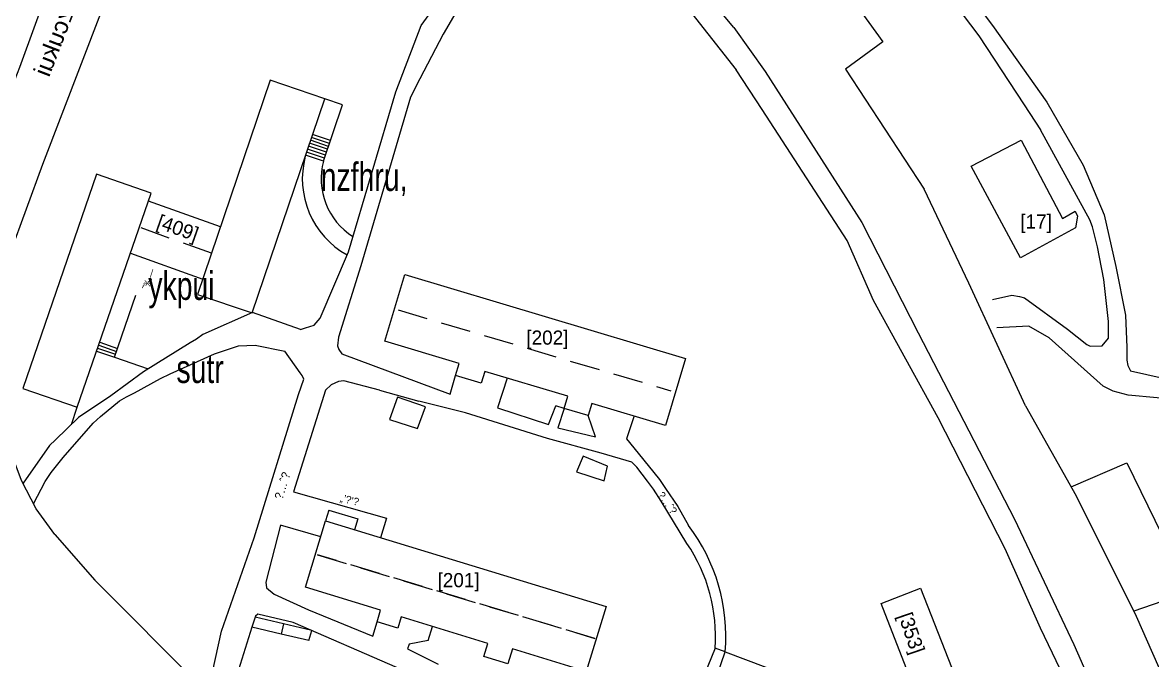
# Model space of a CAD drawing. Header units: millimetres. Extents: x 206768 to 208678, y 737854 to 739416.
# Drawn here: x 207641.3 to 207761, y 738494.7 to 738562.3 of the extents above; entities that cross this region are included whole.
import ezdxf
from ezdxf.enums import TextEntityAlignment as Align

# ---------------------------------------------------------------- set-up
doc = ezdxf.new("R2010")
doc.units = ezdxf.units.MM
doc.header["$LTSCALE"] = 0.5
doc.linetypes.add('HIDDEN', pattern=[9.524999999999999, 6.35, -3.175])
doc.layers.get('0').update_dxf_attribs({"color": 2})
for name, color, linetype, lineweight in [('1COVER', 7, 'Continuous', 25), ('1KAV-ASFLT', 7, 'Continuous', 25), ('1PRAT', 12, 'Continuous', 25), ('A-NOTE', 82, 'Continuous', 9), ('R-MER', 7, 'Continuous', 25), ('R-ROAD', 7, 'Continuous', 25), ('rehovot', 7, 'Continuous', 40)]:
    doc.layers.add(name, color=color, linetype=linetype, lineweight=lineweight)
for name, color, linetype in [('1MADREGOT', 60, 'Continuous'), ('F-KIR-TOMECH', 140, 'Continuous'), ('H-HOUSE', 6, 'Continuous'), ('H-MIKLAT', 6, 'Continuous'), ('H-MIVNE', 6, 'Continuous'), ('H-ROOF', 6, 'HIDDEN'), ('H-SCHACHA', 6, 'Continuous'), ('MISPAR', 1, 'Continuous'), ('R-KURKAR', 7, 'Continuous'), ('R-MIDRACHA', 31, 'Continuous'), ('TEXT', 7, 'Continuous'), ('TR_ANOT_L', 7, 'Continuous')]:
    doc.layers.add(name, color=color, linetype=linetype)
doc.styles.add('NR1', font='narkism$.shx')
doc.styles.add('REHOV-BIG', font='gil1.shx', dxfattribs={"height": 1.8})
doc.styles.add('TRHEBTXT', font='hebtxt')

# ---------------------------------------------------------------- blocks, each defined once
blk = doc.blocks.new('TR_LOT')
at = {"flags": 8}
blk.add_attdef('LOT', text='', height=3, dxfattribs=at).set_placement((0, 0), align=Align.MIDDLE_CENTER)
blk = doc.blocks.new('ANOT0')
at = {"style": 'TRHEBTXT', "flags": 8}
blk.add_attdef('TEXT', text='', height=1.6, dxfattribs=at).set_placement((0, -1.155555555555556), align=Align.TOP_CENTER)
blk = doc.blocks.new('ANOT200')
at = {"style": 'TRHEBTXT', "flags": 8}
blk.add_attdef('TEXT', text='', height=1.8, dxfattribs=at).set_placement((0, 0), align=Align.MIDDLE_CENTER)
blk = doc.blocks.new('ANOT10')
at = {"style": 'TRHEBTXT', "flags": 8}
blk.add_attdef('TEXT', text='', height=1.6, dxfattribs=at).set_placement((0, -1.155555555555556), align=Align.TOP_CENTER)

msp = doc.modelspace()

# ---------------------------------------------------------------- linework, layer by layer
at = {"layer": '1COVER'}
for p, q in [((207679.11, 738523.31), (207683.28, 738522.17)), ((207673.726127623, 738510.6092409386), (207673.3764789051, 738509.4613098544)), ((207673.726127623, 738510.6092409386), (207676.7872771809, 738509.6768443574)), ((207676.7872771809, 738509.6768443574), (207676.437628463, 738508.5289132732)), ((207679.8415390337, 738509.751439569), (207679.2117952498, 738507.6839288716)), ((207684.26, 738496.77), (207684.7185088522, 738498.2753297766)), ((207715.76, 738495.5899999997), (207714.6729227095, 738495.9862486336))]:
    msp.add_line(p, q, dxfattribs=at)
for centre, radius, start, end in [((207696.2913505657, 738497.1736672053), 19.53295452844019, 355.3495436912347, 37.15113237451418), ((207697.220888588, 738497.232723474), 17.49649091980242, 355.9147066768604, 34.21104655381925)]:
    msp.add_arc(centre, radius, start, end, dxfattribs=at)
at = {"layer": '1KAV-ASFLT'}
msp.add_line((207648.9049519435, 738503.1760808266), (207660.8893940047, 738491.1987376953), dxfattribs=at)
for points in [[(207623.81, 738541.14), (207623.48, 738539.85), (207623.78, 738539.42), (207624.82, 738538.86), (207627.84, 738537.64), (207630.01, 738537.65), (207630.82, 738537.81), (207632.24, 738538.22), (207632.95, 738538.71), (207633.6, 738539.48), (207637.22, 738548.03), (207640.98, 738557.57), (207644.15, 738566.32), (207648.14, 738575.1), (207651.33, 738581.03), (207653.97, 738585.65), (207656.75, 738591.81), (207660.55, 738597.27), (207660.55, 738597.27)], [(207644.68, 738508.01), (207642.69, 738510.73), (207641.16, 738513.76), (207639.28, 738518.76), (207638.08, 738522.21), (207637.65, 738526.99), (207638.03, 738532.17), (207639.95, 738537.82), (207643.42, 738547.29), (207649.54, 738563.29), (207653.17, 738572.29), (207658.65, 738581.98), (207662.76, 738589.73)], [(207716.66, 738561.77), (207711.86, 738567.55), (207707.62, 738572.26), (207701.42, 738577.86), (207698.47, 738582.16)], [(207722.4, 738566.24), (207726.24, 738568.86), (207732.45, 738560.25), (207728.5, 738557.34), (207736.85, 738544.64)], [(207716.66, 738561.77), (207720, 738557.1), (207730.24, 738541.09), (207736.22, 738529.41), (207746.43, 738509.65), (207752.72, 738496.36), (207759.26, 738481.48), (207765.52, 738467.28), (207770.75, 738455.45), (207777.49, 738440.31), (207781.19, 738431.44), (207781.6, 738426.82), (207781.52, 738424.69), (207780.98, 738423.86), (207780.45, 738423.29), (207779.8, 738422.61)], [(207747.59, 738521.65), (207741.59, 738534.65), (207736.85, 738544.64)], [(207747.59, 738521.65), (207747.59, 738521.65), (207752.97, 738512.11), (207759.33, 738499.36), (207770.23, 738474.63), (207778.56, 738456.41), (207785.34, 738441.82), (207792.15, 738426.81), (207800, 738412.62), (207807.37, 738399.56), (207820.94, 738378.31), (207836.04, 738354.86), (207839.2351979886, 738350)]]:
    msp.add_lwpolyline(points, dxfattribs=at)
at = {"layer": '1MADREGOT'}
for p, q in [((207673.9021164541, 738549.7881625447), (207672.0075925678, 738550.4290831676)), ((207673.479108843, 738548.5377767797), (207671.5845849567, 738549.1786974026)), ((207673.5848607458, 738548.850373221), (207671.6903368595, 738549.4912938438)), ((207673.6906126486, 738549.1629696622), (207671.7960887623, 738549.8038902851)), ((207673.7963645513, 738549.4755661035), (207671.901840665, 738550.1164867263)), ((207673.1618531347, 738547.599987456), (207671.2673292484, 738548.2409080788)), ((207673.2676050375, 738547.9125838972), (207671.3730811512, 738548.5535045201)), ((207673.3733569403, 738548.2251803385), (207671.478833054, 738548.8661009613)), ((207649.1103875217, 738527.4631472683), (207651.0010511263, 738526.8109271105)), ((207649.2180038477, 738527.775106763), (207651.1086674524, 738527.1228866052)), ((207649.3256201737, 738528.0870662577), (207651.2162837784, 738527.4348460999)), ((207649.4332364998, 738528.3990257524), (207651.3239001045, 738527.7468055947))]:
    msp.add_line(p, q, dxfattribs=at)
at = {"layer": '1PRAT'}
for p, q in [((207675.1806936538, 738553.5677578069), (207673.2861697676, 738554.2086784298)), ((207673.1618531347, 738547.599987456), (207675.1806936538, 738553.5677578069)), ((207651.0010511263, 738526.8109271105), (207653.271054355, 738533.3914531153)), ((207651.0010511263, 738526.8109271105), (207654.5808208525, 738525.5760178595)), ((207665.94, 738499.36), (207665.5693076877, 738498.189787968)), ((207668.9176554789, 738498.5483055115), (207665.9072565869, 738499.2566346625)), ((207668.662072667, 738497.4620785611), (207665.5693076876, 738498.189787968))]:
    msp.add_line(p, q, dxfattribs=at)
for radius, end in [(9.243966673129098, 240.9004491830185), (7.243966673129099, 237.6654149378663)]:
    msp.add_arc((207680.1591444825, 738545.7256964019), radius, 165.0047941505638, end, dxfattribs=at)
at = {"layer": 'F-KIR-TOMECH'}
msp.add_lwpolyline([(207706.06, 738520.48), (207705.29, 738518.15)], dxfattribs=at)
at = {"layer": 'H-HOUSE'}
for p, q in [((207667.490881333, 738556.1692342721), (207659.8140381828, 738533.4761872299)), ((207673.2861697676, 738554.2086784298), (207667.490881333, 738556.1692342721)), ((207665.6093649357, 738531.5157475955), (207673.2861697675, 738554.2086784297)), ((207649.103800021, 738546.2024835903), (207641.2732284224, 738523.5023967475)), ((207654.8865637704, 738544.2077393169), (207649.103800021, 738546.2024835903)), ((207647.0559535811, 738521.5075363687), (207654.8865637704, 738544.2077393169)), ((207662.2338551952, 738540.6292604685), (207654.5923464729, 738543.3548310245)), ((207652.6937067077, 738537.8508527961), (207660.36, 738535.09)), ((207679.679427938, 738528.5184419949), (207681.7954576801, 738535.5944554878)), ((207681.7954576801, 738535.5944554878), (207711.5554613781, 738526.6933242846)), ((207659.8140381828, 738533.4761872299), (207665.6093649357, 738531.5157475955)), ((207687.5553269267, 738526.1631265815), (207679.679427938, 738528.5184419949)), ((207711.5554613781, 738526.6933242846), (207709.4275335269, 738519.5801149139)), ((207687.1676911979, 738524.8669653063), (207687.5553269267, 738526.1631265815)), ((207690.2471011016, 738525.308858222), (207689.8729532118, 738524.0578882005)), ((207699.0501552396, 738522.6758901672), (207690.2471011016, 738525.308858222)), ((207689.8729532118, 738524.0578882005), (207687.1676911979, 738524.8669653063)), ((207641.2732284224, 738523.5023967475), (207647.0559535811, 738521.5075363687)), ((207698.6640858517, 738521.3851544416), (207699.0501552396, 738522.6758901672)), ((207701.6013462337, 738521.9212459746), (207701.2129267854, 738520.6227479461)), ((207709.4275335269, 738519.5801149139), (207701.6013462337, 738521.9212459746)), ((207701.2129267854, 738520.6227479461), (207698.6640858517, 738521.3851544416)), ((207671.2351537099, 738502.4298667606), (207673.3764789051, 738509.4613098544)), ((207673.3764789051, 738509.4613098544), (207703.1194175027, 738500.4018981091)), ((207679.2170268474, 738499.9990144988), (207671.2351537099, 738502.4298667606)), ((207678.8414079414, 738498.7656878463), (207679.2170268474, 738499.9990144988)), ((207703.1194175027, 738500.4018981091), (207701.0215407029, 738493.5155970145)), ((207681.0409646933, 738498.095772262), (207678.8414079414, 738498.7656878463)), ((207681.4032199397, 738499.2851346296), (207681.0409646933, 738498.095772262)), ((207690.5970616984, 738496.4847795862), (207681.4032199397, 738499.2851346296)), ((207668.9176554789, 738498.5483055115), (207668.662072667, 738497.4620785611)), ((207671.9280543708, 738497.8399763606), (207668.9176554789, 738498.5483055115)), ((207671.6022885217, 738496.7702630658), (207671.9280543708, 738497.8399763606)), ((207671.6022885217, 738496.7702630658), (207668.662072667, 738497.4620785611)), ((207690.1707219779, 738495.085114457), (207690.5970616984, 738496.4847795862)), ((207692.7062788525, 738494.312753005), (207690.1707219779, 738495.085114457)), ((207693.1901851979, 738495.9012942789), (207692.7062788525, 738494.312753005)), ((207701.0215407029, 738493.5155970145), (207693.1901851979, 738495.9012942789))]:
    msp.add_line(p, q, dxfattribs=at)
at = {"layer": 'H-MIKLAT'}
for p, q in [((207741.835369244, 738547.0721526848), (207747.13, 738549.81)), ((207747.13, 738549.81), (207751.52, 738541.52)), ((207747.05, 738537.36), (207741.835369244, 738547.0721526848)), ((207751.52, 738541.52), (207752.85, 738542.28)), ((207752.85, 738542.28), (207753.1, 738541.77)), ((207753.1, 738541.77), (207752.88, 738540.52)), ((207752.88, 738540.52), (207747.05, 738537.36))]:
    msp.add_line(p, q, dxfattribs=at)
at = {"layer": 'H-MIVNE'}
for p, q in [((207732.2668645599, 738500.7103663548), (207736.4422476593, 738502.3499679532)), ((207736.4422476593, 738502.3499679532), (207741.1780310237, 738490.2895465204)), ((207737.0026141409, 738488.6500280405), (207732.2668645599, 738500.7103663548)), ((207710.4781599131, 738480.2716499591), (207715.76, 738495.5899999999)), ((207715.76, 738495.5899999999), (207722.2, 738493.1500000001))]:
    msp.add_line(p, q, dxfattribs=at)
at = {"layer": 'H-ROOF'}
for points in [[(207661.2930087081, 738537.8480816463), (207653.73, 738540.54)], [(207681.06, 738531.82), (207710, 738523.25)], [(207672.52, 738505.87), (207701.91, 738497.01), (207672.52, 738505.87)]]:
    msp.add_lwpolyline(points, dxfattribs=at)
at = {"layer": 'H-SCHACHA'}
for points in [[(207683.11, 738519.26), (207683.96, 738521.57), (207681.01, 738522.59), (207680.16, 738520.21), (207683.11, 738519.26)], [(207702.9, 738513.71), (207703.27, 738515.27), (207700.68, 738516.34), (207700, 738514.67), (207702.9, 738513.71)]]:
    msp.add_lwpolyline(points, dxfattribs=at)
at = {"layer": 'R-KURKAR'}
msp.add_lwpolyline([(207752.4324982804, 738513.0631164319), (207758.34, 738515.61), (207765.01, 738501.95), (207759.0705968952, 738499.880029809)], dxfattribs=at)
at = {"layer": 'R-MER'}
for p, q in [((207677.11, 738536.5), (207674.74, 738528.92)), ((207674.74, 738528.92), (207674.65, 738528.02)), ((207674.65, 738528.02), (207674.79, 738527.62)), ((207674.79, 738527.62), (207675.11, 738527.18)), ((207675.11, 738527.18), (207686.5755697567, 738522.8870526581)), ((207673.98, 738523.88), (207673.36, 738523.32)), ((207674.75, 738524.23), (207673.98, 738523.88)), ((207675.33, 738524.31), (207674.75, 738524.23)), ((207679.11, 738523.31), (207675.33, 738524.31)), ((207686.5755697567, 738522.8870526581), (207687.1676911979, 738524.8669653063)), ((207665.8, 738507.68), (207670.52, 738522.87)), ((207673.36, 738523.32), (207669.97, 738512.55)), ((207646.429002248, 738519.6900633808), (207647.0559535811, 738521.5075363687)), ((207698.6640858517, 738521.3851544416), (207697.78, 738521.66)), ((207669.97, 738512.55), (207679.8415390337, 738509.751439569)), ((207668.59, 738509.01), (207667.05, 738502.98)), ((207672.866284568, 738507.7859910115), (207668.59, 738509.01)), ((207662.33, 738497.79), (207665.8, 738507.68)), ((207667.05, 738502.98), (207667.11, 738502.36)), ((207667.11, 738502.36), (207667.93, 738501.71)), ((207667.93, 738501.71), (207671.58, 738500.05)), ((207671.58, 738500.05), (207678.3826712333, 738497.2594478797)), ((207666.21, 738499.58), (207665.94, 738499.36)), ((207669.95, 738498.7), (207666.21, 738499.58)), ((207680.99, 738493.9), (207669.95, 738498.7)), ((207678.3826712333, 738497.2594478797), (207678.8414079414, 738498.7656878463)), ((207660.8893940047, 738491.1987376953), (207662.33, 738497.79)), ((207665.5693076877, 738498.189787968), (207662.7994121567, 738489.4457029954)), ((207682.26, 738496.39), (207682.05, 738495.9)), ((207684.26, 738496.77), (207682.26, 738496.39)), ((207682.05, 738495.9), (207685.31, 738494.27))]:
    msp.add_line(p, q, dxfattribs=at)
for points in [[(207670.73, 738529.76), (207671.27, 738529.92), (207672.18, 738530.21), (207672.82, 738530.95), (207675.8, 738537.97), (207680.83, 738554.94), (207683.52, 738561.99), (207686.84, 738566.58), (207688.77, 738568.49), (207691.75, 738571.29), (207693.11, 738573.05), (207695.97, 738576.68), (207697.052885891, 738578.6677631423)], [(207698.34, 738576.74), (207692.3, 738569.81), (207688.04, 738564.83), (207685.85, 738561.05), (207683.39, 738556.33), (207682.37, 738554.39), (207677.11, 738536.5)], [(207733.75, 738574.88), (207738.09, 738569.97), (207744.1, 738561.97), (207749.86, 738553.84), (207753.7, 738547.16), (207755.93, 738541.9), (207757.17, 738536.43), (207758.17, 738531.27), (207758.31, 738527.85), (207758.31, 738526.51), (207758.42, 738525.93), (207758.7, 738525.37), (207763.59, 738524.28), (207767.02, 738523.9), (207772.74, 738524.68)], [(207732.12, 738573.53), (207737.14, 738568.18), (207742.65, 738560.88), (207747.43, 738553.56), (207749.16, 738550.93)], [(207744.07, 738532.92), (207746.13, 738533.39), (207746.96, 738533.26), (207747.48, 738533.09), (207752.03, 738529.79), (207754.08, 738528.15), (207754.44, 738527.98), (207755.72, 738528.03), (207756.39, 738528.84), (207756.37, 738530.61), (207755.9, 738535.05), (207755.44, 738537.43), (207755.2, 738538.53), (207754.67, 738540.65), (207754.39, 738541.39), (207749.16, 738550.93)], [(207665.6175339717, 738531.5398955804), (207660.36, 738529.21), (207659.69, 738528.71), (207659.03, 738528.35), (207654.09, 738525.27), (207650.62, 738522.72), (207647.19, 738520.42), (207644.74, 738518.07), (207644.13, 738517.44), (207641.3122030132, 738513.4585783465)], [(207670.73, 738529.76), (207665.6175339717, 738531.5398955804)], [(207750.1, 738528.87), (207747.94, 738530.12), (207744.53, 738529.93)], [(207764.61, 738522.21), (207758.48, 738522.8), (207756.88, 738523.21), (207755.83, 738523.73), (207750.1, 738528.87)], [(207642.4243556231, 738511.2560800405), (207643.66, 738513.64), (207644.3, 738514.58), (207645.14, 738515.67), (207645.57, 738516.17), (207648.74, 738519.83), (207649.51, 738520.52), (207651.53, 738522.2), (207652.28, 738522.62), (207653.12, 738523.03), (207655.87, 738524.54), (207656.92, 738525.04), (207661.62, 738527.18), (207664.16, 738528.01), (207665.91, 738528.1), (207669.07, 738527.44)], [(207670.52, 738522.87), (207671.08, 738524.47), (207670.91, 738524.87), (207670.68, 738525.15), (207669.07, 738527.44)], [(207692.6422611942, 738524.5924727595), (207691.59, 738521.46), (207697, 738519.68), (207697.78, 738521.66)], [(207711.69, 738507.07), (207708.95, 738511.54), (207708.14, 738512.81), (207707.5, 738513.68), (207706.39, 738515.17), (207705.85, 738515.7), (207702.6, 738516.63), (207696.91, 738518.21), (207688.2, 738520.92), (207683.28, 738522.17)], [(207698.6640858517, 738521.3851544416), (207698, 738519.33), (207701.99, 738518.39), (207701.2129267854, 738520.6227479461)], [(207705.29, 738518.15), (207705.29, 738518.15), (207706.53, 738516.64), (207708.78, 738513.84), (207709.42, 738512.9), (207710.74, 738510.98), (207711.86, 738508.97)]]:
    msp.add_lwpolyline(points, dxfattribs=at)
at = {"layer": 'R-MIDRACHA'}
for p, q in [((207728.67, 738539.2), (207719.65, 738553.06)), ((207731.46, 738532.84), (207728.67, 738539.2)), ((207738.31, 738520.39), (207731.46, 738532.84)), ((207745.41, 738506.5), (207738.31, 738520.39)), ((207749.17, 738498.1), (207745.41, 738506.5)), ((207753.29, 738489.54), (207749.17, 738498.1))]:
    msp.add_line(p, q, dxfattribs=at)
for points in [[(207694.85, 738581.95), (207698.34, 738576.75), (207703.34, 738572.8), (207709.39, 738566.44), (207712.22, 738563.24), (207716.92, 738557.28)], [(207719.65, 738553.06), (207716.92, 738557.28)]]:
    msp.add_lwpolyline(points, dxfattribs=at)
at = {"layer": 'R-ROAD'}
for p, q in [((207644.68, 738508.01), (207648.9049519435, 738503.1760808266)), ((207714.6729227095, 738495.9862486336), (207704.3964861421, 738470.3772314586))]:
    msp.add_line(p, q, dxfattribs=at)

# ---------------------------------------------------------------- block references
at = {"layer": 'MISPAR'}
ref = msp.add_blockref('TR_LOT', (207659.500513232, 738540.3278867304), dxfattribs=dict(at, xscale=0.5, yscale=0.5, zscale=0.5))
ref.add_attrib('LOT', '[409]', dxfattribs={"layer": '0', "height": 1.5, "rotation": 340.5750833229636, "flags": 8}).set_placement((207657.7195624141, 738540.515105728), align=Align.MIDDLE_CENTER)
at = {"layer": 'MISPAR', "xscale": 0.5, "yscale": 0.5, "zscale": 0.5}
msp.add_blockref('TR_LOT', (207748.7037110085, 738541.1920273456), dxfattribs=at).add_auto_attribs({'LOT': '[17]'})
at = {"layer": 'MISPAR'}
ref = msp.add_blockref('TR_LOT', (207694.4847880514, 738528.8936671921), dxfattribs=dict(at, xscale=0.5, yscale=0.5, zscale=0.5))
ref.add_attrib('LOT', '[202]', dxfattribs={"layer": '0', "height": 1.5, "flags": 8}).set_placement((207696.8982282912, 738528.8936671921), align=Align.MIDDLE_CENTER)
ref = msp.add_blockref('TR_LOT', (207684.3075480595, 738503.4842921781), dxfattribs=dict(at, xscale=0.5, yscale=0.5, zscale=0.5))
ref.add_attrib('LOT', '[201]', dxfattribs={"layer": '0', "height": 1.5, "flags": 8}).set_placement((207687.4832392005, 738503.186965748), align=Align.MIDDLE_CENTER)
ref = msp.add_blockref('TR_LOT', (207735.4999727827, 738497.5710956987), dxfattribs=dict(at, xscale=0.5, yscale=0.5, zscale=0.5))
ref.add_attrib('LOT', '[353]', dxfattribs={"layer": '0', "height": 1.5, "rotation": 288.9682785756817, "flags": 8}).set_placement((207735.4999727827, 738497.5710956987), align=Align.MIDDLE_CENTER)
at = {"layer": 'TEXT'}
ref = msp.add_blockref('ANOT200', (207667.8652572078, 738514.3264527514), dxfattribs=dict(at, xscale=0.4999999999756268, yscale=0.5, zscale=0.5, rotation=72.73837396601621))
ref.add_attrib('TEXT', '\x8f…ˆ\x81', dxfattribs={"layer": '0', "height": 0.9, "rotation": 72.73837396601621, "style": 'TRHEBTXT', "flags": 8}).set_placement((207668.806360126, 738513.1986241401), align=Align.MIDDLE_CENTER)
ref = msp.add_blockref('ANOT0', (207676.7597531904, 738512.1687459834), dxfattribs=dict(at, xscale=0.5, yscale=0.5, zscale=0.5))
ref.add_attrib('TEXT', '„’\x8c‘\x8e', dxfattribs={"layer": '0', "height": 0.8000000000000002, "rotation": 346.5686653133143, "style": 'TRHEBTXT', "flags": 8}).set_placement((207676.0158233098, 738512.0758723356), align=Align.TOP_CENTER)
ref = msp.add_blockref('ANOT0', (207710.5756856697, 738498.8250990574), dxfattribs=dict(at, xscale=0.5, yscale=0.5, zscale=0.5))
ref.add_attrib('TEXT', '\x8f…ˆ\x81', dxfattribs={"layer": '0', "height": 0.8000000000000002, "rotation": 306.1198131869924, "style": 'TRHEBTXT', "flags": 8}).set_placement((207709.941956795, 738511.6102651589), align=Align.TOP_CENTER)
at = {"layer": 'TR_ANOT_L', "xscale": 0.4499999999934667, "yscale": 0.4499999999534339, "zscale": 0.45, "rotation": 71.3098058594988}
msp.add_blockref('ANOT10', (207653.8027505271, 738535.3909730798), dxfattribs=at).add_auto_attribs({'TEXT': '˜‰—'})

# ---------------------------------------------------------------- texts
at = {"layer": 'A-NOTE', "style": 'NR1', "width": 0.75}
for s, p in [('nzfhru,', (207672.8621633895, 738544.4409282984, 19)), ('ykpui', (207654.5871615009, 738532.8877294756, 19)), ('sutr', (207657.5699310323, 738524.080523435, 19.5))]:
    msp.add_text(s, height=3, dxfattribs=at).set_placement(p)
at = {"layer": 'rehovot', "style": 'REHOV-BIG', "text_generation_flag": 2, "width": 1.1}
msp.add_text(' rjw gne zcukui', height=1.8, rotation=68.97246213032227, dxfattribs=at).set_placement((207650.3460965628, 738572.7467683288))

doc.saveas('drawing.dxf')
